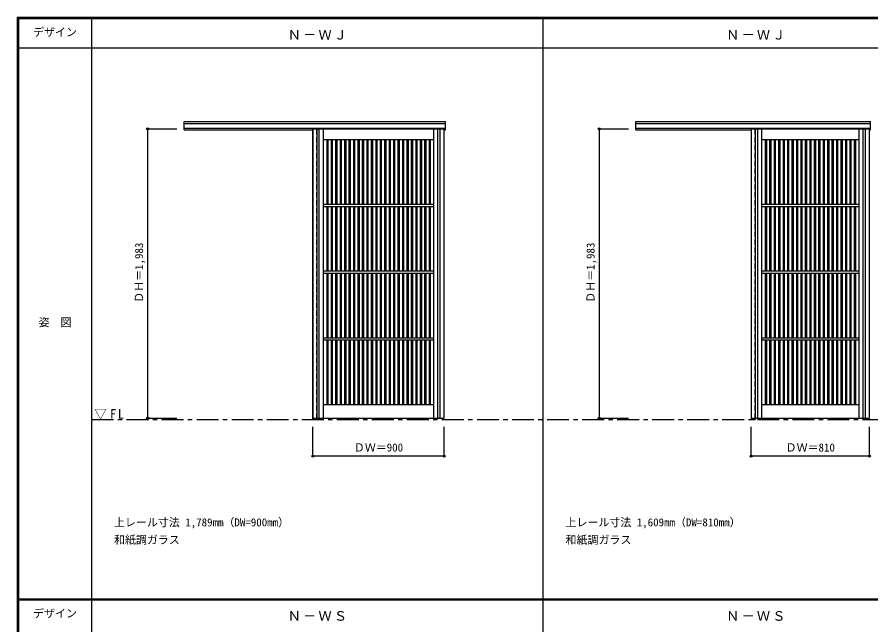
# Model space of a CAD drawing. Units: millimetres, scale not verified. Extents: x -6000 to 5700, y -4307 to 4260.
# Drawn here: x -6000 to -152, y 12 to 4175 of the extents above; entities that cross this region are included whole.
import ezdxf
from ezdxf.enums import TextEntityAlignment as Align

# ---------------------------------------------------------------- set-up
doc = ezdxf.new("R2010")
doc.units = ezdxf.units.MM
doc.header["$LTSCALE"] = 30
doc.header["$PDMODE"] = 32
doc.header["$PDSIZE"] = 15
doc.linetypes.add('CHAIN1', pattern=[8, 5, -1, 1, -1])
doc.linetypes.add('DASHED1', pattern=[1.8, 1.2, -0.6])
for name, color, linetype in [('0-1_通り芯', 7, 'CHAIN1'), ('0-2_扉', 3, 'Continuous'), ('0-3_仕上げ', 3, 'Continuous'), ('0-4_枠', 3, 'Continuous'), ('0-A_文字', 7, 'Continuous'), ('0-B_寸法', 4, 'Continuous'), ('F-1_枠', 6, 'Continuous'), ('F-A_文字', 7, 'Continuous')]:
    doc.layers.add(name, color=color, linetype=linetype)
doc.styles.add('ＭＳ ゴシック', font='')
doc.styles.get('ＭＳ ゴシック').set_extended_font_data('MS Gothic')

msp = doc.modelspace()

# ---------------------------------------------------------------- linework, layer by layer
at = {"layer": '0-1_通り芯'}
msp.add_line((-5490, 1418), (3233.5, 1418), dxfattribs=at)
at = {"layer": '0-2_扉', "color": 4, "linetype": 'DASHED1'}
for p, q in [((-3974.75, 3410), (-3974.75, 3406)), ((-972.25, 3410), (-972.25, 3406))]:
    msp.add_line(p, q, dxfattribs=at)
at = {"layer": '0-2_扉'}
for p, q in [((-3974.75, 3410), (-3974.75, 1427)), ((-3974.75, 3410), (-3074.75, 3410)), ((-972.25, 3410), (-972.25, 1427)), ((-972.25, 3410), (-162.25, 3410))]:
    msp.add_line(p, q, dxfattribs=at)
for points in [[(-3974.75, 1427), (-3074.75, 1427), (-3074.75, 3410)], [(-972.25, 1427), (-162.25, 1427), (-162.25, 3410)]]:
    msp.add_lwpolyline(points, dxfattribs=at)
at = {"layer": '0-3_仕上げ'}
for p, q in [((-3947.25, 3410), (-3947.25, 1427)), ((-3932.25, 3410), (-3932.25, 1427)), ((-3117.25, 1427), (-3117.25, 3410)), ((-3102.25, 1427), (-3102.25, 3410)), ((-944.75, 3410), (-944.75, 1427)), ((-929.75, 3410), (-929.75, 1427)), ((-204.75, 1427), (-204.75, 3410)), ((-189.75, 1427), (-189.75, 3410)), ((-3879.5, 3334), (-3879.5, 2891.5)), ((-3871.5, 3334), (-3871.5, 2891.5)), ((-3849, 3334), (-3849, 2891.5)), ((-3841, 3334), (-3841, 2891.5)), ((-3818.5, 3334), (-3818.5, 2891.5)), ((-3810.5, 3334), (-3810.5, 2891.5)), ((-3788, 3334), (-3788, 2891.5)), ((-3780, 3334), (-3780, 2891.5)), ((-3757.5, 3334), (-3757.5, 2891.5)), ((-3749.5, 3334), (-3749.5, 2891.5)), ((-3727, 3334), (-3727, 2891.5)), ((-3719, 3334), (-3719, 2891.5)), ((-3696.5, 3334), (-3696.5, 2891.5)), ((-3688.5, 3334), (-3688.5, 2891.5)), ((-3666, 3334), (-3666, 2891.5)), ((-3658, 3334), (-3658, 2891.5)), ((-3635.5, 3334), (-3635.5, 2891.5)), ((-3627.5, 3334), (-3627.5, 2891.5)), ((-3605, 3334), (-3605, 2891.5)), ((-3597, 3334), (-3597, 2891.5)), ((-3574.5, 3334), (-3574.5, 2891.5)), ((-3566.5, 3334), (-3566.5, 2891.5)), ((-3544, 3334), (-3544, 2891.5)), ((-3536, 3334), (-3536, 2891.5)), ((-3513.5, 3334), (-3513.5, 2891.5)), ((-3505.5, 3334), (-3505.5, 2891.5)), ((-3483, 3334), (-3483, 2891.5)), ((-3475, 3334), (-3475, 2891.5)), ((-3452.5, 3334), (-3452.5, 2891.5)), ((-3444.5, 3334), (-3444.5, 2891.5)), ((-3422, 3334), (-3422, 2891.5)), ((-3414, 3334), (-3414, 2891.5)), ((-3391.5, 3334), (-3391.5, 2891.5)), ((-3383.5, 3334), (-3383.5, 2891.5)), ((-3361, 3334), (-3361, 2891.5)), ((-3353, 3334), (-3353, 2891.5)), ((-3330.5, 3334), (-3330.5, 2891.5)), ((-3322.5, 3334), (-3322.5, 2891.5)), ((-3300, 3334), (-3300, 2891.5)), ((-3292, 3334), (-3292, 2891.5)), ((-3269.5, 3334), (-3269.5, 2891.5)), ((-3261.5, 3334), (-3261.5, 2891.5)), ((-3239, 3334), (-3239, 2891.5)), ((-3231, 3334), (-3231, 2891.5)), ((-3208.5, 3334), (-3208.5, 2891.5)), ((-3200.5, 3334), (-3200.5, 2891.5)), ((-3178, 3334), (-3178, 2891.5)), ((-3170, 3334), (-3170, 2891.5)), ((-876.25, 3334), (-876.25, 2891.5)), ((-868.25, 3334), (-868.25, 2891.5)), ((-845.75, 3334), (-845.75, 2891.5)), ((-837.75, 3334), (-837.75, 2891.5)), ((-815.25, 3334), (-815.25, 2891.5)), ((-807.25, 3334), (-807.25, 2891.5)), ((-784.75, 3334), (-784.75, 2891.5)), ((-776.75, 3334), (-776.75, 2891.5)), ((-754.25, 3334), (-754.25, 2891.5)), ((-746.25, 3334), (-746.25, 2891.5)), ((-723.75, 3334), (-723.75, 2891.5)), ((-715.75, 3334), (-715.75, 2891.5)), ((-693.25, 3334), (-693.25, 2891.5)), ((-685.25, 3334), (-685.25, 2891.5)), ((-662.75, 3334), (-662.75, 2891.5)), ((-654.75, 3334), (-654.75, 2891.5)), ((-632.25, 3334), (-632.25, 2891.5)), ((-624.25, 3334), (-624.25, 2891.5)), ((-601.75, 3334), (-601.75, 2891.5)), ((-593.75, 3334), (-593.75, 2891.5)), ((-571.25, 3334), (-571.25, 2891.5)), ((-563.25, 3334), (-563.25, 2891.5)), ((-540.75, 3334), (-540.75, 2891.5)), ((-532.75, 3334), (-532.75, 2891.5)), ((-510.25, 3334), (-510.25, 2891.5)), ((-502.25, 3334), (-502.25, 2891.5)), ((-479.75, 3334), (-479.75, 2891.5)), ((-471.75, 3334), (-471.75, 2891.5)), ((-449.25, 3334), (-449.25, 2891.5)), ((-441.25, 3334), (-441.25, 2891.5)), ((-418.75, 3334), (-418.75, 2891.5)), ((-410.75, 3334), (-410.75, 2891.5)), ((-388.25, 3334), (-388.25, 2891.5)), ((-380.25, 3334), (-380.25, 2891.5)), ((-357.75, 3334), (-357.75, 2891.5)), ((-349.75, 3334), (-349.75, 2891.5)), ((-327.25, 3334), (-327.25, 2891.5)), ((-319.25, 3334), (-319.25, 2891.5)), ((-296.75, 3334), (-296.75, 2891.5)), ((-288.75, 3334), (-288.75, 2891.5)), ((-266.25, 3334), (-266.25, 2891.5)), ((-258.25, 3334), (-258.25, 2891.5)), ((-3144.75, 2891.5), (-3904.75, 2891.5)), ((-3144.75, 2876.5), (-3904.75, 2876.5)), ((-3879.5, 2876.5), (-3879.5, 2434)), ((-3871.5, 2876.5), (-3871.5, 2434)), ((-3849, 2876.5), (-3849, 2434)), ((-3841, 2876.5), (-3841, 2434)), ((-3818.5, 2876.5), (-3818.5, 2434)), ((-3810.5, 2876.5), (-3810.5, 2434)), ((-3788, 2876.5), (-3788, 2434)), ((-3780, 2876.5), (-3780, 2434)), ((-3757.5, 2876.5), (-3757.5, 2434)), ((-3749.5, 2876.5), (-3749.5, 2434)), ((-3727, 2876.5), (-3727, 2434)), ((-3719, 2876.5), (-3719, 2434)), ((-3696.5, 2876.5), (-3696.5, 2434)), ((-3688.5, 2876.5), (-3688.5, 2434)), ((-3666, 2876.5), (-3666, 2434)), ((-3658, 2876.5), (-3658, 2434)), ((-3635.5, 2876.5), (-3635.5, 2434)), ((-3627.5, 2876.5), (-3627.5, 2434)), ((-3605, 2876.5), (-3605, 2434)), ((-3597, 2876.5), (-3597, 2434)), ((-3574.5, 2876.5), (-3574.5, 2434)), ((-3566.5, 2876.5), (-3566.5, 2434)), ((-3544, 2876.5), (-3544, 2434)), ((-3536, 2876.5), (-3536, 2434)), ((-3513.5, 2876.5), (-3513.5, 2434)), ((-3505.5, 2876.5), (-3505.5, 2434)), ((-3483, 2876.5), (-3483, 2434)), ((-3475, 2876.5), (-3475, 2434)), ((-3452.5, 2876.5), (-3452.5, 2434)), ((-3444.5, 2876.5), (-3444.5, 2434)), ((-3422, 2876.5), (-3422, 2434)), ((-3414, 2876.5), (-3414, 2434)), ((-3391.5, 2876.5), (-3391.5, 2434)), ((-3383.5, 2876.5), (-3383.5, 2434)), ((-3361, 2876.5), (-3361, 2434)), ((-3353, 2876.5), (-3353, 2434)), ((-3330.5, 2876.5), (-3330.5, 2434)), ((-3322.5, 2876.5), (-3322.5, 2434)), ((-3300, 2876.5), (-3300, 2434)), ((-3292, 2876.5), (-3292, 2434)), ((-3269.5, 2876.5), (-3269.5, 2434)), ((-3261.5, 2876.5), (-3261.5, 2434)), ((-3239, 2876.5), (-3239, 2434)), ((-3231, 2876.5), (-3231, 2434)), ((-3208.5, 2876.5), (-3208.5, 2434)), ((-3200.5, 2876.5), (-3200.5, 2434)), ((-3178, 2876.5), (-3178, 2434)), ((-3170, 2876.5), (-3170, 2434)), ((-232.25, 2891.5), (-902.25, 2891.5)), ((-232.25, 2876.5), (-902.25, 2876.5)), ((-876.25, 2876.5), (-876.25, 2434)), ((-868.25, 2876.5), (-868.25, 2434)), ((-845.75, 2876.5), (-845.75, 2434)), ((-837.75, 2876.5), (-837.75, 2434)), ((-815.25, 2876.5), (-815.25, 2434)), ((-807.25, 2876.5), (-807.25, 2434)), ((-784.75, 2876.5), (-784.75, 2434)), ((-776.75, 2876.5), (-776.75, 2434)), ((-754.25, 2876.5), (-754.25, 2434)), ((-746.25, 2876.5), (-746.25, 2434)), ((-723.75, 2876.5), (-723.75, 2434)), ((-715.75, 2876.5), (-715.75, 2434)), ((-693.25, 2876.5), (-693.25, 2434)), ((-685.25, 2876.5), (-685.25, 2434)), ((-662.75, 2876.5), (-662.75, 2434)), ((-654.75, 2876.5), (-654.75, 2434)), ((-632.25, 2876.5), (-632.25, 2434)), ((-624.25, 2876.5), (-624.25, 2434)), ((-601.75, 2876.5), (-601.75, 2434)), ((-593.75, 2876.5), (-593.75, 2434)), ((-571.25, 2876.5), (-571.25, 2434)), ((-563.25, 2876.5), (-563.25, 2434)), ((-540.75, 2876.5), (-540.75, 2434)), ((-532.75, 2876.5), (-532.75, 2434)), ((-510.25, 2876.5), (-510.25, 2434)), ((-502.25, 2876.5), (-502.25, 2434)), ((-479.75, 2876.5), (-479.75, 2434)), ((-471.75, 2876.5), (-471.75, 2434)), ((-449.25, 2876.5), (-449.25, 2434)), ((-441.25, 2876.5), (-441.25, 2434)), ((-418.75, 2876.5), (-418.75, 2434)), ((-410.75, 2876.5), (-410.75, 2434)), ((-388.25, 2876.5), (-388.25, 2434)), ((-380.25, 2876.5), (-380.25, 2434)), ((-357.75, 2876.5), (-357.75, 2434)), ((-349.75, 2876.5), (-349.75, 2434)), ((-327.25, 2876.5), (-327.25, 2434)), ((-319.25, 2876.5), (-319.25, 2434)), ((-296.75, 2876.5), (-296.75, 2434)), ((-288.75, 2876.5), (-288.75, 2434)), ((-266.25, 2876.5), (-266.25, 2434)), ((-258.25, 2876.5), (-258.25, 2434)), ((-3144.75, 2434), (-3904.75, 2434)), ((-3144.75, 2419), (-3904.75, 2419)), ((-3879.5, 2419), (-3879.5, 1976.5)), ((-3871.5, 2419), (-3871.5, 1976.5)), ((-3849, 2419), (-3849, 1976.5)), ((-3841, 2419), (-3841, 1976.5)), ((-3818.5, 2419), (-3818.5, 1976.5)), ((-3810.5, 2419), (-3810.5, 1976.5)), ((-3788, 2419), (-3788, 1976.5)), ((-3780, 2419), (-3780, 1976.5)), ((-3757.5, 2419), (-3757.5, 1976.5)), ((-3749.5, 2419), (-3749.5, 1976.5)), ((-3727, 2419), (-3727, 1976.5)), ((-3719, 2419), (-3719, 1976.5)), ((-3696.5, 2419), (-3696.5, 1976.5)), ((-3688.5, 2419), (-3688.5, 1976.5)), ((-3666, 2419), (-3666, 1976.5)), ((-3658, 2419), (-3658, 1976.5)), ((-3635.5, 2419), (-3635.5, 1976.5)), ((-3627.5, 2419), (-3627.5, 1976.5)), ((-3605, 2419), (-3605, 1976.5)), ((-3597, 2419), (-3597, 1976.5)), ((-3574.5, 2419), (-3574.5, 1976.5)), ((-3566.5, 2419), (-3566.5, 1976.5)), ((-3544, 2419), (-3544, 1976.5)), ((-3536, 2419), (-3536, 1976.5)), ((-3513.5, 2419), (-3513.5, 1976.5)), ((-3505.5, 2419), (-3505.5, 1976.5)), ((-3483, 2419), (-3483, 1976.5)), ((-3475, 2419), (-3475, 1976.5)), ((-3452.5, 2419), (-3452.5, 1976.5)), ((-3444.5, 2419), (-3444.5, 1976.5)), ((-3422, 2419), (-3422, 1976.5)), ((-3414, 2419), (-3414, 1976.5)), ((-3391.5, 2419), (-3391.5, 1976.5)), ((-3383.5, 2419), (-3383.5, 1976.5)), ((-3361, 2419), (-3361, 1976.5)), ((-3353, 2419), (-3353, 1976.5)), ((-3330.5, 2419), (-3330.5, 1976.5)), ((-3322.5, 2419), (-3322.5, 1976.5)), ((-3300, 2419), (-3300, 1976.5)), ((-3292, 2419), (-3292, 1976.5)), ((-3269.5, 2419), (-3269.5, 1976.5)), ((-3261.5, 2419), (-3261.5, 1976.5)), ((-3239, 2419), (-3239, 1976.5)), ((-3231, 2419), (-3231, 1976.5)), ((-3208.5, 2419), (-3208.5, 1976.5)), ((-3200.5, 2419), (-3200.5, 1976.5)), ((-3178, 2419), (-3178, 1976.5)), ((-3170, 2419), (-3170, 1976.5)), ((-232.25, 2434), (-902.25, 2434)), ((-232.25, 2419), (-902.25, 2419)), ((-876.25, 2419), (-876.25, 1976.5)), ((-868.25, 2419), (-868.25, 1976.5)), ((-845.75, 2419), (-845.75, 1976.5)), ((-837.75, 2419), (-837.75, 1976.5)), ((-815.25, 2419), (-815.25, 1976.5)), ((-807.25, 2419), (-807.25, 1976.5)), ((-784.75, 2419), (-784.75, 1976.5)), ((-776.75, 2419), (-776.75, 1976.5)), ((-754.25, 2419), (-754.25, 1976.5)), ((-746.25, 2419), (-746.25, 1976.5)), ((-723.75, 2419), (-723.75, 1976.5)), ((-715.75, 2419), (-715.75, 1976.5)), ((-693.25, 2419), (-693.25, 1976.5)), ((-685.25, 2419), (-685.25, 1976.5)), ((-662.75, 2419), (-662.75, 1976.5)), ((-654.75, 2419), (-654.75, 1976.5)), ((-632.25, 2419), (-632.25, 1976.5)), ((-624.25, 2419), (-624.25, 1976.5)), ((-601.75, 2419), (-601.75, 1976.5)), ((-593.75, 2419), (-593.75, 1976.5)), ((-571.25, 2419), (-571.25, 1976.5)), ((-563.25, 2419), (-563.25, 1976.5)), ((-540.75, 2419), (-540.75, 1976.5)), ((-532.75, 2419), (-532.75, 1976.5)), ((-510.25, 2419), (-510.25, 1976.5)), ((-502.25, 2419), (-502.25, 1976.5)), ((-479.75, 2419), (-479.75, 1976.5)), ((-471.75, 2419), (-471.75, 1976.5)), ((-449.25, 2419), (-449.25, 1976.5)), ((-441.25, 2419), (-441.25, 1976.5)), ((-418.75, 2419), (-418.75, 1976.5)), ((-410.75, 2419), (-410.75, 1976.5)), ((-388.25, 2419), (-388.25, 1976.5)), ((-380.25, 2419), (-380.25, 1976.5)), ((-357.75, 2419), (-357.75, 1976.5)), ((-349.75, 2419), (-349.75, 1976.5)), ((-327.25, 2419), (-327.25, 1976.5)), ((-319.25, 2419), (-319.25, 1976.5)), ((-296.75, 2419), (-296.75, 1976.5)), ((-288.75, 2419), (-288.75, 1976.5)), ((-266.25, 2419), (-266.25, 1976.5)), ((-258.25, 2419), (-258.25, 1976.5)), ((-3144.75, 1976.5), (-3904.75, 1976.5)), ((-3144.75, 1961.5), (-3904.75, 1961.5)), ((-3879.5, 1961.5), (-3879.5, 1519)), ((-3871.5, 1961.5), (-3871.5, 1519)), ((-3849, 1961.5), (-3849, 1519)), ((-3841, 1961.5), (-3841, 1519)), ((-3818.5, 1961.5), (-3818.5, 1519)), ((-3810.5, 1961.5), (-3810.5, 1519)), ((-3788, 1961.5), (-3788, 1519)), ((-3780, 1961.5), (-3780, 1519)), ((-3757.5, 1961.5), (-3757.5, 1519)), ((-3749.5, 1961.5), (-3749.5, 1519)), ((-3727, 1961.5), (-3727, 1519)), ((-3719, 1961.5), (-3719, 1519)), ((-3696.5, 1961.5), (-3696.5, 1519)), ((-3688.5, 1961.5), (-3688.5, 1519)), ((-3666, 1961.5), (-3666, 1519)), ((-3658, 1961.5), (-3658, 1519)), ((-3635.5, 1961.5), (-3635.5, 1519)), ((-3627.5, 1961.5), (-3627.5, 1519)), ((-3605, 1961.5), (-3605, 1519)), ((-3597, 1961.5), (-3597, 1519)), ((-3574.5, 1961.5), (-3574.5, 1519)), ((-3566.5, 1961.5), (-3566.5, 1519)), ((-3544, 1961.5), (-3544, 1519)), ((-3536, 1961.5), (-3536, 1519)), ((-3513.5, 1961.5), (-3513.5, 1519)), ((-3505.5, 1961.5), (-3505.5, 1519)), ((-3483, 1961.5), (-3483, 1519)), ((-3475, 1961.5), (-3475, 1519)), ((-3452.5, 1961.5), (-3452.5, 1519)), ((-3444.5, 1961.5), (-3444.5, 1519)), ((-3422, 1961.5), (-3422, 1519)), ((-3414, 1961.5), (-3414, 1519)), ((-3391.5, 1961.5), (-3391.5, 1519)), ((-3383.5, 1961.5), (-3383.5, 1519)), ((-3361, 1961.5), (-3361, 1519)), ((-3353, 1961.5), (-3353, 1519)), ((-3330.5, 1961.5), (-3330.5, 1519)), ((-3322.5, 1961.5), (-3322.5, 1519)), ((-3300, 1961.5), (-3300, 1519)), ((-3292, 1961.5), (-3292, 1519)), ((-3269.5, 1961.5), (-3269.5, 1519)), ((-3261.5, 1961.5), (-3261.5, 1519)), ((-3239, 1961.5), (-3239, 1519)), ((-3231, 1961.5), (-3231, 1519)), ((-3208.5, 1961.5), (-3208.5, 1519)), ((-3200.5, 1961.5), (-3200.5, 1519)), ((-3178, 1961.5), (-3178, 1519)), ((-3170, 1961.5), (-3170, 1519)), ((-232.25, 1976.5), (-902.25, 1976.5)), ((-232.25, 1961.5), (-902.25, 1961.5)), ((-876.25, 1961.5), (-876.25, 1519)), ((-868.25, 1961.5), (-868.25, 1519)), ((-845.75, 1961.5), (-845.75, 1519)), ((-837.75, 1961.5), (-837.75, 1519)), ((-815.25, 1961.5), (-815.25, 1519)), ((-807.25, 1961.5), (-807.25, 1519)), ((-784.75, 1961.5), (-784.75, 1519)), ((-776.75, 1961.5), (-776.75, 1519)), ((-754.25, 1961.5), (-754.25, 1519)), ((-746.25, 1961.5), (-746.25, 1519)), ((-723.75, 1961.5), (-723.75, 1519)), ((-715.75, 1961.5), (-715.75, 1519)), ((-693.25, 1961.5), (-693.25, 1519)), ((-685.25, 1961.5), (-685.25, 1519)), ((-662.75, 1961.5), (-662.75, 1519)), ((-654.75, 1961.5), (-654.75, 1519)), ((-632.25, 1961.5), (-632.25, 1519)), ((-624.25, 1961.5), (-624.25, 1519)), ((-601.75, 1961.5), (-601.75, 1519)), ((-593.75, 1961.5), (-593.75, 1519)), ((-571.25, 1961.5), (-571.25, 1519)), ((-563.25, 1961.5), (-563.25, 1519)), ((-540.75, 1961.5), (-540.75, 1519)), ((-532.75, 1961.5), (-532.75, 1519)), ((-510.25, 1961.5), (-510.25, 1519)), ((-502.25, 1961.5), (-502.25, 1519)), ((-479.75, 1961.5), (-479.75, 1519)), ((-471.75, 1961.5), (-471.75, 1519)), ((-449.25, 1961.5), (-449.25, 1519)), ((-441.25, 1961.5), (-441.25, 1519)), ((-418.75, 1961.5), (-418.75, 1519)), ((-410.75, 1961.5), (-410.75, 1519)), ((-388.25, 1961.5), (-388.25, 1519)), ((-380.25, 1961.5), (-380.25, 1519)), ((-357.75, 1961.5), (-357.75, 1519)), ((-349.75, 1961.5), (-349.75, 1519)), ((-327.25, 1961.5), (-327.25, 1519)), ((-319.25, 1961.5), (-319.25, 1519)), ((-296.75, 1961.5), (-296.75, 1519)), ((-288.75, 1961.5), (-288.75, 1519)), ((-266.25, 1961.5), (-266.25, 1519)), ((-258.25, 1961.5), (-258.25, 1519))]:
    msp.add_line(p, q, dxfattribs=at)
at = {"layer": '0-3_仕上げ', "color": 7}
for p, q in [((-3904.75, 3410), (-3904.75, 1427)), ((-3144.75, 1427), (-3144.75, 3410)), ((-902.25, 3410), (-902.25, 1427)), ((-232.25, 1427), (-232.25, 3410)), ((-3144.75, 3334), (-3904.75, 3334)), ((-232.25, 3334), (-902.25, 3334)), ((-3144.75, 1519), (-3904.75, 1519)), ((-232.25, 1519), (-902.25, 1519))]:
    msp.add_line(p, q, dxfattribs=at)
at = {"layer": '0-4_枠'}
for p, q in [((-4855.75, 3460), (-3066.75, 3460)), ((-4855.75, 3403), (-4855.75, 3460)), ((-3066.75, 3403), (-3066.75, 3460)), ((-1763.25, 3460), (-154.25, 3460)), ((-1763.25, 3403), (-1763.25, 3460)), ((-154.25, 3403), (-154.25, 3460)), ((-4855.75, 3447), (-3066.75, 3447)), ((-4855.75, 3415), (-3066.75, 3415)), ((-4855.75, 3403), (-3974.75, 3403)), ((-3975.75, 3415), (-3975.75, 1418)), ((-3947.75, 3410), (-3947.75, 3415)), ((-3074.75, 3403), (-3066.75, 3403)), ((-1763.25, 3447), (-154.25, 3447)), ((-1763.25, 3415), (-154.25, 3415)), ((-1763.25, 3403), (-972.25, 3403)), ((-973.25, 3415), (-973.25, 1418)), ((-945.25, 3410), (-945.25, 3415)), ((-162.25, 3403), (-154.25, 3403)), ((-3975.75, 1418), (-3947.75, 1418)), ((-3947.75, 1427), (-3947.75, 1418)), ((-973.25, 1418), (-945.25, 1418)), ((-945.25, 1427), (-945.25, 1418))]:
    msp.add_line(p, q, dxfattribs=at)
at = {"layer": '0-4_枠', "color": 4, "linetype": 'DASHED1'}
for p, q in [((-3947.75, 1427), (-3947.75, 3410)), ((-945.25, 1427), (-945.25, 3410))]:
    msp.add_line(p, q, dxfattribs=at)
at = {"layer": '0-B_寸法'}
for p, q in [((-5105.75, 3410), (-5105.75, 1427)), ((-5105.75, 3410), (-4905.75, 3410)), ((-2013.25, 3410), (-2013.25, 1427)), ((-2013.25, 3410), (-1813.25, 3410)), ((-5105.75, 1427), (-4905.75, 1427)), ((-2013.25, 1427), (-1813.25, 1427)), ((-3974.75, 1168), (-3974.75, 1368)), ((-3074.75, 1168), (-3074.75, 1368)), ((-972.25, 1168), (-972.25, 1368)), ((-162.25, 1168), (-162.25, 1368)), ((-3074.75, 1168), (-3974.75, 1168)), ((-162.25, 1168), (-972.25, 1168))]:
    msp.add_line(p, q, dxfattribs=at)
at = {"layer": '0-B_寸法', "color": 7}
for p in [(-5105.75, 3410), (-2013.25, 3410), (-5105.75, 1427), (-2013.25, 1427), (-3974.75, 1168), (-3074.75, 1168), (-972.25, 1168), (-162.25, 1168)]:
    msp.add_point(p, dxfattribs=at)
at = {"layer": 'F-1_枠'}
for p, q in [((-6000, 4175), (5700, 4175)), ((-6000, 4175), (-6000, -4205)), ((-6000, 4170), (5700, 4170)), ((-6000, 4165), (5700, 4165)), ((-5995, 4175), (-5995, -4205)), ((-5990, 4175), (-5990, -4205)), ((-5490, 4175), (-5490, -3790)), ((-2397.5, -3790), (-2397.5, 4175)), ((-6000, 3965), (5700, 3965)), ((-6000, 190.5), (5700, 190.5)), ((-6000, 187.5), (5700, 187.5)), ((-6000, 184.5), (5700, 184.5))]:
    msp.add_line(p, q, dxfattribs=at)

# ---------------------------------------------------------------- texts
at = {"layer": '0-A_文字', "style": 'ＭＳ ゴシック'}
for s, p in [('上レール寸法 1,789mm（DW=900mm）', (-5335.75, 670.5)), ('上レール寸法 1,609mm（DW=810mm）', (-2243.25, 670.5)), ('和紙調ガラス', (-5335.75, 550.5)), ('和紙調ガラス', (-2243.25, 550.5))]:
    msp.add_text(s, height=54.99, dxfattribs=at).set_placement(p, align=Align.BOTTOM_LEFT)
at = {"layer": '0-A_文字', "char_height": 65.98, "attachment_point": 7, "style": 'ＭＳ ゴシック'}
for s, insert in [('\\T1.17;Ｎ－ＷＪ', (-4146.25, 4020)), ('\\T1.17;Ｎ－ＷＪ', (-1143.75, 4020)), ('\\T1.26;\\W0.95;▽FL', (-5471.25, 1418)), ('\\T1.17;Ｎ－ＷＳ', (-4146.25, 39.5)), ('\\T1.17;Ｎ－ＷＳ', (-1143.75, 39.5))]:
    msp.add_mtext(s, dxfattribs=dict(at, insert=insert))
at = {"layer": '0-B_寸法', "color": 7, "style": 'ＭＳ ゴシック'}
for p in [(-5120.75, 2218.25), (-2028.25, 2218.25)]:
    msp.add_text('ＤＨ＝1,983', height=54.99, rotation=90, dxfattribs=at).set_placement(p, align=Align.BOTTOM_LEFT)
for s, p in [('ＤＷ＝900', (-3693.5, 1183)), ('ＤＷ＝810', (-736, 1183))]:
    msp.add_text(s, height=54.99, dxfattribs=at).set_placement(p, align=Align.BOTTOM_LEFT)
at = {"layer": 'F-A_文字', "style": 'ＭＳ ゴシック'}
for s, p in [('デザイン', (-5890, 4027.5)), ('姿\u3000図', (-5852.5, 2040.25)), ('デザイン', (-5890, 47))]:
    msp.add_text(s, height=54.99, dxfattribs=at).set_placement(p, align=Align.BOTTOM_LEFT)

doc.saveas('drawing.dxf')
